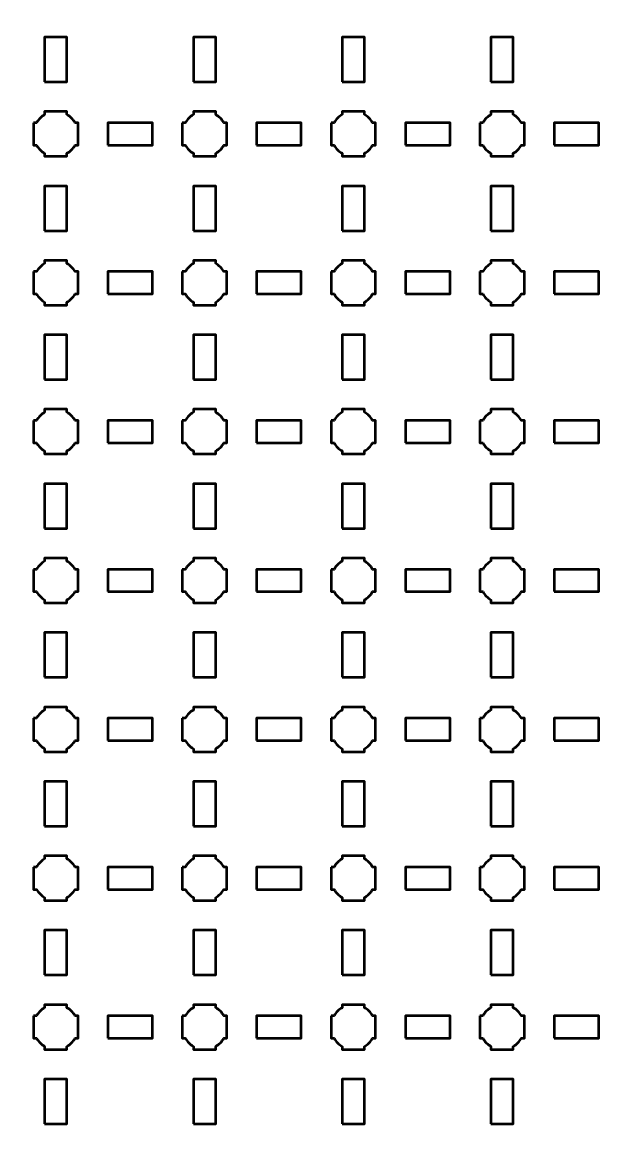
# Model space of a CAD drawing. Header units: centimetres. Extents: x -40.1 to 19.1, y -44.5 to 14.8.
# Drawn here: x -3.95 to 4, y -29.35 to -14.35 of the extents above; entities that cross this region are included whole.
import ezdxf

# ---------------------------------------------------------------- set-up
doc = ezdxf.new("R2010")
doc.units = ezdxf.units.CM
doc.header["$MEASUREMENT"] = 0
doc.layers.add('Layer 1', color=7, linetype='Continuous')

msp = doc.modelspace()

# ---------------------------------------------------------------- linework, layer by layer
at = {"layer": 'Layer 1', "color": 250, "lineweight": 53}
for points in [[(-3.65, -15.15), (-3.35, -15.15), (-3.35, -14.55), (-3.65, -14.55), (-3.65, -15.15)], [(-1.65, -15.15), (-1.35, -15.15), (-1.35, -14.55), (-1.65, -14.55), (-1.65, -15.15)], [(0.35, -15.15), (0.65, -15.15), (0.65, -14.55), (0.35, -14.55), (0.35, -15.15)], [(2.35, -15.15), (2.65, -15.15), (2.65, -14.55), (2.35, -14.55), (2.35, -15.15)], [(-2.8, -16), (-2.2, -16), (-2.2, -15.7), (-2.8, -15.7), (-2.8, -16)], [(-0.8, -16), (-0.2, -16), (-0.2, -15.7), (-0.8, -15.7), (-0.8, -16)], [(1.2, -16), (1.8, -16), (1.8, -15.7), (1.2, -15.7), (1.2, -16)], [(3.2, -16), (3.8, -16), (3.8, -15.7), (3.2, -15.7), (3.2, -16)], [(-3.65, -17.15), (-3.35, -17.15), (-3.35, -16.55), (-3.65, -16.55), (-3.65, -17.15)], [(-1.65, -17.15), (-1.35, -17.15), (-1.35, -16.55), (-1.65, -16.55), (-1.65, -17.15)], [(0.35, -17.15), (0.65, -17.15), (0.65, -16.55), (0.35, -16.55), (0.35, -17.15)], [(2.35, -17.15), (2.65, -17.15), (2.65, -16.55), (2.35, -16.55), (2.35, -17.15)], [(-2.8, -18), (-2.2, -18), (-2.2, -17.7), (-2.8, -17.7), (-2.8, -18)], [(-0.8, -18), (-0.2, -18), (-0.2, -17.7), (-0.8, -17.7), (-0.8, -18)], [(1.2, -18), (1.8, -18), (1.8, -17.7), (1.2, -17.7), (1.2, -18)], [(3.2, -18), (3.8, -18), (3.8, -17.7), (3.2, -17.7), (3.2, -18)], [(-3.65, -19.15), (-3.35, -19.15), (-3.35, -18.55), (-3.65, -18.55), (-3.65, -19.15)], [(-1.65, -19.15), (-1.35, -19.15), (-1.35, -18.55), (-1.65, -18.55), (-1.65, -19.15)], [(0.35, -19.15), (0.65, -19.15), (0.65, -18.55), (0.35, -18.55), (0.35, -19.15)], [(2.35, -19.15), (2.65, -19.15), (2.65, -18.55), (2.35, -18.55), (2.35, -19.15)], [(-2.8, -20), (-2.2, -20), (-2.2, -19.7), (-2.8, -19.7), (-2.8, -20)], [(-0.8, -20), (-0.2, -20), (-0.2, -19.7), (-0.8, -19.7), (-0.8, -20)], [(1.2, -20), (1.8, -20), (1.8, -19.7), (1.2, -19.7), (1.2, -20)], [(3.2, -20), (3.8, -20), (3.8, -19.7), (3.2, -19.7), (3.2, -20)], [(-3.65, -21.15), (-3.35, -21.15), (-3.35, -20.55), (-3.65, -20.55), (-3.65, -21.15)], [(-1.65, -21.15), (-1.35, -21.15), (-1.35, -20.55), (-1.65, -20.55), (-1.65, -21.15)], [(0.35, -21.15), (0.65, -21.15), (0.65, -20.55), (0.35, -20.55), (0.35, -21.15)], [(2.35, -21.15), (2.65, -21.15), (2.65, -20.55), (2.35, -20.55), (2.35, -21.15)], [(-2.8, -22), (-2.2, -22), (-2.2, -21.7), (-2.8, -21.7), (-2.8, -22)], [(-0.8, -22), (-0.2, -22), (-0.2, -21.7), (-0.8, -21.7), (-0.8, -22)], [(1.2, -22), (1.8, -22), (1.8, -21.7), (1.2, -21.7), (1.2, -22)], [(3.2, -22), (3.8, -22), (3.8, -21.7), (3.2, -21.7), (3.2, -22)], [(-3.65, -23.15), (-3.35, -23.15), (-3.35, -22.55), (-3.65, -22.55), (-3.65, -23.15)], [(-1.65, -23.15), (-1.35, -23.15), (-1.35, -22.55), (-1.65, -22.55), (-1.65, -23.15)], [(0.35, -23.15), (0.65, -23.15), (0.65, -22.55), (0.35, -22.55), (0.35, -23.15)], [(2.35, -23.15), (2.65, -23.15), (2.65, -22.55), (2.35, -22.55), (2.35, -23.15)], [(-2.8, -24), (-2.2, -24), (-2.2, -23.7), (-2.8, -23.7), (-2.8, -24)], [(-0.8, -24), (-0.2, -24), (-0.2, -23.7), (-0.8, -23.7), (-0.8, -24)], [(1.2, -24), (1.8, -24), (1.8, -23.7), (1.2, -23.7), (1.2, -24)], [(3.2, -24), (3.8, -24), (3.8, -23.7), (3.2, -23.7), (3.2, -24)], [(-3.65, -25.15), (-3.35, -25.15), (-3.35, -24.55), (-3.65, -24.55), (-3.65, -25.15)], [(-1.65, -25.15), (-1.35, -25.15), (-1.35, -24.55), (-1.65, -24.55), (-1.65, -25.15)], [(0.35, -25.15), (0.65, -25.15), (0.65, -24.55), (0.35, -24.55), (0.35, -25.15)], [(2.35, -25.15), (2.65, -25.15), (2.65, -24.55), (2.35, -24.55), (2.35, -25.15)], [(-2.8, -26), (-2.2, -26), (-2.2, -25.7), (-2.8, -25.7), (-2.8, -26)], [(-0.8, -26), (-0.2, -26), (-0.2, -25.7), (-0.8, -25.7), (-0.8, -26)], [(1.2, -26), (1.8, -26), (1.8, -25.7), (1.2, -25.7), (1.2, -26)], [(3.2, -26), (3.8, -26), (3.8, -25.7), (3.2, -25.7), (3.2, -26)], [(-3.65, -27.15), (-3.35, -27.15), (-3.35, -26.55), (-3.65, -26.55), (-3.65, -27.15)], [(-1.65, -27.15), (-1.35, -27.15), (-1.35, -26.55), (-1.65, -26.55), (-1.65, -27.15)], [(0.35, -27.15), (0.65, -27.15), (0.65, -26.55), (0.35, -26.55), (0.35, -27.15)], [(2.35, -27.15), (2.65, -27.15), (2.65, -26.55), (2.35, -26.55), (2.35, -27.15)], [(-2.8, -28), (-2.2, -28), (-2.2, -27.7), (-2.8, -27.7), (-2.8, -28)], [(-0.8, -28), (-0.2, -28), (-0.2, -27.7), (-0.8, -27.7), (-0.8, -28)], [(1.2, -28), (1.8, -28), (1.8, -27.7), (1.2, -27.7), (1.2, -28)], [(3.2, -28), (3.8, -28), (3.8, -27.7), (3.2, -27.7), (3.2, -28)], [(-3.65, -29.15), (-3.35, -29.15), (-3.35, -28.55), (-3.65, -28.55), (-3.65, -29.15)], [(-1.65, -29.15), (-1.35, -29.15), (-1.35, -28.55), (-1.65, -28.55), (-1.65, -29.15)], [(0.35, -29.15), (0.65, -29.15), (0.65, -28.55), (0.35, -28.55), (0.35, -29.15)], [(2.35, -29.15), (2.65, -29.15), (2.65, -28.55), (2.35, -28.55), (2.35, -29.15)]]:
    msp.add_lwpolyline(points, close=True, dxfattribs=at)
msp.add_open_spline([(-40.15, -44), (-40.15, -44), (-40.15, 14.3), (-40.15, 14.3), (-40.15, 14.3), (-40.15, 14.57609), (-39.92609, 14.8), (-39.65, 14.8), (-39.65, 14.8), (-39.65, 14.8), (18.65, 14.8), (18.65, 14.8), (18.65, 14.8), (18.92609, 14.8), (19.15, 14.57609), (19.15, 14.3), (19.15, 14.3), (19.15, 14.3), (19.15, -44), (19.15, -44), (19.15, -44), (19.15, -44.27609), (18.92609, -44.5), (18.65, -44.5), (18.65, -44.5), (18.65, -44.5), (-39.65, -44.5), (-39.65, -44.5), (-39.65, -44.5), (-39.92609, -44.5), (-40.15, -44.27609), (-40.15, -44)], degree=3, knots=[0, 0, 0, 0, 0.125, 0.125, 0.125, 0.125, 0.25, 0.25, 0.25, 0.25, 0.375, 0.375, 0.375, 0.375, 0.5, 0.5, 0.5, 0.5, 0.625, 0.625, 0.625, 0.625, 0.75, 0.75, 0.75, 0.75, 0.875, 0.875, 0.875, 0.875, 1, 1, 1, 1], dxfattribs=at)
at = {"layer": 'Layer 1', "lineweight": 53}
for points in [[(-3.8, -15.7), (-3.8, -15.7), (-3.75985, -15.7), (-3.75985, -15.7), (-3.75985, -15.7), (-3.7335, -15.65447), (-3.69553, -15.6165), (-3.65, -15.59015), (-3.65, -15.59015), (-3.65, -15.59015), (-3.65, -15.55), (-3.65, -15.55), (-3.65, -15.55), (-3.65, -15.55), (-3.5, -15.55), (-3.5, -15.55), (-3.5, -15.55), (-3.5, -15.55), (-3.35, -15.55), (-3.35, -15.55), (-3.35, -15.55), (-3.35, -15.55), (-3.35, -15.59015), (-3.35, -15.59015), (-3.35, -15.59015), (-3.30447, -15.6165), (-3.2665, -15.65447), (-3.24015, -15.7), (-3.24015, -15.7), (-3.24015, -15.7), (-3.2, -15.7), (-3.2, -15.7), (-3.2, -15.7), (-3.2, -15.7), (-3.2, -15.85), (-3.2, -15.85), (-3.2, -15.85), (-3.2, -15.85), (-3.2, -16), (-3.2, -16), (-3.2, -16), (-3.2, -16), (-3.24015, -16), (-3.24015, -16), (-3.24015, -16), (-3.2665, -16.04553), (-3.30447, -16.0835), (-3.35, -16.10985), (-3.35, -16.10985), (-3.35, -16.10985), (-3.35, -16.15), (-3.35, -16.15), (-3.35, -16.15), (-3.35, -16.15), (-3.5, -16.15), (-3.5, -16.15), (-3.5, -16.15), (-3.5, -16.15), (-3.65, -16.15), (-3.65, -16.15), (-3.65, -16.15), (-3.65, -16.15), (-3.65, -16.10985), (-3.65, -16.10985), (-3.65, -16.10985), (-3.69553, -16.0835), (-3.7335, -16.04553), (-3.75985, -16), (-3.75985, -16), (-3.75985, -16), (-3.8, -16), (-3.8, -16), (-3.8, -16), (-3.8, -16), (-3.8, -15.85), (-3.8, -15.85), (-3.8, -15.85), (-3.8, -15.85), (-3.8, -15.7), (-3.8, -15.7)], [(-1.8, -15.7), (-1.8, -15.7), (-1.75985, -15.7), (-1.75985, -15.7), (-1.75985, -15.7), (-1.7335, -15.65447), (-1.69553, -15.6165), (-1.65, -15.59015), (-1.65, -15.59015), (-1.65, -15.59015), (-1.65, -15.55), (-1.65, -15.55), (-1.65, -15.55), (-1.65, -15.55), (-1.5, -15.55), (-1.5, -15.55), (-1.5, -15.55), (-1.5, -15.55), (-1.35, -15.55), (-1.35, -15.55), (-1.35, -15.55), (-1.35, -15.55), (-1.35, -15.59015), (-1.35, -15.59015), (-1.35, -15.59015), (-1.30447, -15.6165), (-1.2665, -15.65447), (-1.24015, -15.7), (-1.24015, -15.7), (-1.24015, -15.7), (-1.2, -15.7), (-1.2, -15.7), (-1.2, -15.7), (-1.2, -15.7), (-1.2, -15.85), (-1.2, -15.85), (-1.2, -15.85), (-1.2, -15.85), (-1.2, -16), (-1.2, -16), (-1.2, -16), (-1.2, -16), (-1.24015, -16), (-1.24015, -16), (-1.24015, -16), (-1.2665, -16.04553), (-1.30447, -16.0835), (-1.35, -16.10985), (-1.35, -16.10985), (-1.35, -16.10985), (-1.35, -16.15), (-1.35, -16.15), (-1.35, -16.15), (-1.35, -16.15), (-1.5, -16.15), (-1.5, -16.15), (-1.5, -16.15), (-1.5, -16.15), (-1.65, -16.15), (-1.65, -16.15), (-1.65, -16.15), (-1.65, -16.15), (-1.65, -16.10985), (-1.65, -16.10985), (-1.65, -16.10985), (-1.69553, -16.0835), (-1.7335, -16.04553), (-1.75985, -16), (-1.75985, -16), (-1.75985, -16), (-1.8, -16), (-1.8, -16), (-1.8, -16), (-1.8, -16), (-1.8, -15.85), (-1.8, -15.85), (-1.8, -15.85), (-1.8, -15.85), (-1.8, -15.7), (-1.8, -15.7)], [(0.2, -15.7), (0.2, -15.7), (0.24015, -15.7), (0.24015, -15.7), (0.24015, -15.7), (0.2665, -15.65447), (0.30447, -15.6165), (0.35, -15.59015), (0.35, -15.59015), (0.35, -15.59015), (0.35, -15.55), (0.35, -15.55), (0.35, -15.55), (0.35, -15.55), (0.5, -15.55), (0.5, -15.55), (0.5, -15.55), (0.5, -15.55), (0.65, -15.55), (0.65, -15.55), (0.65, -15.55), (0.65, -15.55), (0.65, -15.59015), (0.65, -15.59015), (0.65, -15.59015), (0.69553, -15.6165), (0.7335, -15.65447), (0.75985, -15.7), (0.75985, -15.7), (0.75985, -15.7), (0.8, -15.7), (0.8, -15.7), (0.8, -15.7), (0.8, -15.7), (0.8, -15.85), (0.8, -15.85), (0.8, -15.85), (0.8, -15.85), (0.8, -16), (0.8, -16), (0.8, -16), (0.8, -16), (0.75985, -16), (0.75985, -16), (0.75985, -16), (0.7335, -16.04553), (0.69553, -16.0835), (0.65, -16.10985), (0.65, -16.10985), (0.65, -16.10985), (0.65, -16.15), (0.65, -16.15), (0.65, -16.15), (0.65, -16.15), (0.5, -16.15), (0.5, -16.15), (0.5, -16.15), (0.5, -16.15), (0.35, -16.15), (0.35, -16.15), (0.35, -16.15), (0.35, -16.15), (0.35, -16.10985), (0.35, -16.10985), (0.35, -16.10985), (0.30447, -16.0835), (0.2665, -16.04553), (0.24015, -16), (0.24015, -16), (0.24015, -16), (0.2, -16), (0.2, -16), (0.2, -16), (0.2, -16), (0.2, -15.85), (0.2, -15.85), (0.2, -15.85), (0.2, -15.85), (0.2, -15.7), (0.2, -15.7)], [(2.2, -15.7), (2.2, -15.7), (2.24015, -15.7), (2.24015, -15.7), (2.24015, -15.7), (2.2665, -15.65447), (2.30447, -15.6165), (2.35, -15.59015), (2.35, -15.59015), (2.35, -15.59015), (2.35, -15.55), (2.35, -15.55), (2.35, -15.55), (2.35, -15.55), (2.5, -15.55), (2.5, -15.55), (2.5, -15.55), (2.5, -15.55), (2.65, -15.55), (2.65, -15.55), (2.65, -15.55), (2.65, -15.55), (2.65, -15.59015), (2.65, -15.59015), (2.65, -15.59015), (2.69553, -15.6165), (2.7335, -15.65447), (2.75985, -15.7), (2.75985, -15.7), (2.75985, -15.7), (2.8, -15.7), (2.8, -15.7), (2.8, -15.7), (2.8, -15.7), (2.8, -15.85), (2.8, -15.85), (2.8, -15.85), (2.8, -15.85), (2.8, -16), (2.8, -16), (2.8, -16), (2.8, -16), (2.75985, -16), (2.75985, -16), (2.75985, -16), (2.7335, -16.04553), (2.69553, -16.0835), (2.65, -16.10985), (2.65, -16.10985), (2.65, -16.10985), (2.65, -16.15), (2.65, -16.15), (2.65, -16.15), (2.65, -16.15), (2.5, -16.15), (2.5, -16.15), (2.5, -16.15), (2.5, -16.15), (2.35, -16.15), (2.35, -16.15), (2.35, -16.15), (2.35, -16.15), (2.35, -16.10985), (2.35, -16.10985), (2.35, -16.10985), (2.30447, -16.0835), (2.2665, -16.04553), (2.24015, -16), (2.24015, -16), (2.24015, -16), (2.2, -16), (2.2, -16), (2.2, -16), (2.2, -16), (2.2, -15.85), (2.2, -15.85), (2.2, -15.85), (2.2, -15.85), (2.2, -15.7), (2.2, -15.7)], [(-3.8, -17.7), (-3.8, -17.7), (-3.75985, -17.7), (-3.75985, -17.7), (-3.75985, -17.7), (-3.7335, -17.65447), (-3.69553, -17.6165), (-3.65, -17.59015), (-3.65, -17.59015), (-3.65, -17.59015), (-3.65, -17.55), (-3.65, -17.55), (-3.65, -17.55), (-3.65, -17.55), (-3.5, -17.55), (-3.5, -17.55), (-3.5, -17.55), (-3.5, -17.55), (-3.35, -17.55), (-3.35, -17.55), (-3.35, -17.55), (-3.35, -17.55), (-3.35, -17.59015), (-3.35, -17.59015), (-3.35, -17.59015), (-3.30447, -17.6165), (-3.2665, -17.65447), (-3.24015, -17.7), (-3.24015, -17.7), (-3.24015, -17.7), (-3.2, -17.7), (-3.2, -17.7), (-3.2, -17.7), (-3.2, -17.7), (-3.2, -17.85), (-3.2, -17.85), (-3.2, -17.85), (-3.2, -17.85), (-3.2, -18), (-3.2, -18), (-3.2, -18), (-3.2, -18), (-3.24015, -18), (-3.24015, -18), (-3.24015, -18), (-3.2665, -18.04553), (-3.30447, -18.0835), (-3.35, -18.10985), (-3.35, -18.10985), (-3.35, -18.10985), (-3.35, -18.15), (-3.35, -18.15), (-3.35, -18.15), (-3.35, -18.15), (-3.5, -18.15), (-3.5, -18.15), (-3.5, -18.15), (-3.5, -18.15), (-3.65, -18.15), (-3.65, -18.15), (-3.65, -18.15), (-3.65, -18.15), (-3.65, -18.10985), (-3.65, -18.10985), (-3.65, -18.10985), (-3.69553, -18.0835), (-3.7335, -18.04553), (-3.75985, -18), (-3.75985, -18), (-3.75985, -18), (-3.8, -18), (-3.8, -18), (-3.8, -18), (-3.8, -18), (-3.8, -17.85), (-3.8, -17.85), (-3.8, -17.85), (-3.8, -17.85), (-3.8, -17.7), (-3.8, -17.7)], [(-1.8, -17.7), (-1.8, -17.7), (-1.75985, -17.7), (-1.75985, -17.7), (-1.75985, -17.7), (-1.7335, -17.65447), (-1.69553, -17.6165), (-1.65, -17.59015), (-1.65, -17.59015), (-1.65, -17.59015), (-1.65, -17.55), (-1.65, -17.55), (-1.65, -17.55), (-1.65, -17.55), (-1.5, -17.55), (-1.5, -17.55), (-1.5, -17.55), (-1.5, -17.55), (-1.35, -17.55), (-1.35, -17.55), (-1.35, -17.55), (-1.35, -17.55), (-1.35, -17.59015), (-1.35, -17.59015), (-1.35, -17.59015), (-1.30447, -17.6165), (-1.2665, -17.65447), (-1.24015, -17.7), (-1.24015, -17.7), (-1.24015, -17.7), (-1.2, -17.7), (-1.2, -17.7), (-1.2, -17.7), (-1.2, -17.7), (-1.2, -17.85), (-1.2, -17.85), (-1.2, -17.85), (-1.2, -17.85), (-1.2, -18), (-1.2, -18), (-1.2, -18), (-1.2, -18), (-1.24015, -18), (-1.24015, -18), (-1.24015, -18), (-1.2665, -18.04553), (-1.30447, -18.0835), (-1.35, -18.10985), (-1.35, -18.10985), (-1.35, -18.10985), (-1.35, -18.15), (-1.35, -18.15), (-1.35, -18.15), (-1.35, -18.15), (-1.5, -18.15), (-1.5, -18.15), (-1.5, -18.15), (-1.5, -18.15), (-1.65, -18.15), (-1.65, -18.15), (-1.65, -18.15), (-1.65, -18.15), (-1.65, -18.10985), (-1.65, -18.10985), (-1.65, -18.10985), (-1.69553, -18.0835), (-1.7335, -18.04553), (-1.75985, -18), (-1.75985, -18), (-1.75985, -18), (-1.8, -18), (-1.8, -18), (-1.8, -18), (-1.8, -18), (-1.8, -17.85), (-1.8, -17.85), (-1.8, -17.85), (-1.8, -17.85), (-1.8, -17.7), (-1.8, -17.7)], [(0.2, -17.7), (0.2, -17.7), (0.24015, -17.7), (0.24015, -17.7), (0.24015, -17.7), (0.2665, -17.65447), (0.30447, -17.6165), (0.35, -17.59015), (0.35, -17.59015), (0.35, -17.59015), (0.35, -17.55), (0.35, -17.55), (0.35, -17.55), (0.35, -17.55), (0.5, -17.55), (0.5, -17.55), (0.5, -17.55), (0.5, -17.55), (0.65, -17.55), (0.65, -17.55), (0.65, -17.55), (0.65, -17.55), (0.65, -17.59015), (0.65, -17.59015), (0.65, -17.59015), (0.69553, -17.6165), (0.7335, -17.65447), (0.75985, -17.7), (0.75985, -17.7), (0.75985, -17.7), (0.8, -17.7), (0.8, -17.7), (0.8, -17.7), (0.8, -17.7), (0.8, -17.85), (0.8, -17.85), (0.8, -17.85), (0.8, -17.85), (0.8, -18), (0.8, -18), (0.8, -18), (0.8, -18), (0.75985, -18), (0.75985, -18), (0.75985, -18), (0.7335, -18.04553), (0.69553, -18.0835), (0.65, -18.10985), (0.65, -18.10985), (0.65, -18.10985), (0.65, -18.15), (0.65, -18.15), (0.65, -18.15), (0.65, -18.15), (0.5, -18.15), (0.5, -18.15), (0.5, -18.15), (0.5, -18.15), (0.35, -18.15), (0.35, -18.15), (0.35, -18.15), (0.35, -18.15), (0.35, -18.10985), (0.35, -18.10985), (0.35, -18.10985), (0.30447, -18.0835), (0.2665, -18.04553), (0.24015, -18), (0.24015, -18), (0.24015, -18), (0.2, -18), (0.2, -18), (0.2, -18), (0.2, -18), (0.2, -17.85), (0.2, -17.85), (0.2, -17.85), (0.2, -17.85), (0.2, -17.7), (0.2, -17.7)], [(2.2, -17.7), (2.2, -17.7), (2.24015, -17.7), (2.24015, -17.7), (2.24015, -17.7), (2.2665, -17.65447), (2.30447, -17.6165), (2.35, -17.59015), (2.35, -17.59015), (2.35, -17.59015), (2.35, -17.55), (2.35, -17.55), (2.35, -17.55), (2.35, -17.55), (2.5, -17.55), (2.5, -17.55), (2.5, -17.55), (2.5, -17.55), (2.65, -17.55), (2.65, -17.55), (2.65, -17.55), (2.65, -17.55), (2.65, -17.59015), (2.65, -17.59015), (2.65, -17.59015), (2.69553, -17.6165), (2.7335, -17.65447), (2.75985, -17.7), (2.75985, -17.7), (2.75985, -17.7), (2.8, -17.7), (2.8, -17.7), (2.8, -17.7), (2.8, -17.7), (2.8, -17.85), (2.8, -17.85), (2.8, -17.85), (2.8, -17.85), (2.8, -18), (2.8, -18), (2.8, -18), (2.8, -18), (2.75985, -18), (2.75985, -18), (2.75985, -18), (2.7335, -18.04553), (2.69553, -18.0835), (2.65, -18.10985), (2.65, -18.10985), (2.65, -18.10985), (2.65, -18.15), (2.65, -18.15), (2.65, -18.15), (2.65, -18.15), (2.5, -18.15), (2.5, -18.15), (2.5, -18.15), (2.5, -18.15), (2.35, -18.15), (2.35, -18.15), (2.35, -18.15), (2.35, -18.15), (2.35, -18.10985), (2.35, -18.10985), (2.35, -18.10985), (2.30447, -18.0835), (2.2665, -18.04553), (2.24015, -18), (2.24015, -18), (2.24015, -18), (2.2, -18), (2.2, -18), (2.2, -18), (2.2, -18), (2.2, -17.85), (2.2, -17.85), (2.2, -17.85), (2.2, -17.85), (2.2, -17.7), (2.2, -17.7)], [(-3.8, -19.7), (-3.8, -19.7), (-3.75985, -19.7), (-3.75985, -19.7), (-3.75985, -19.7), (-3.7335, -19.65447), (-3.69553, -19.6165), (-3.65, -19.59015), (-3.65, -19.59015), (-3.65, -19.59015), (-3.65, -19.55), (-3.65, -19.55), (-3.65, -19.55), (-3.65, -19.55), (-3.5, -19.55), (-3.5, -19.55), (-3.5, -19.55), (-3.5, -19.55), (-3.35, -19.55), (-3.35, -19.55), (-3.35, -19.55), (-3.35, -19.55), (-3.35, -19.59015), (-3.35, -19.59015), (-3.35, -19.59015), (-3.30447, -19.6165), (-3.2665, -19.65447), (-3.24015, -19.7), (-3.24015, -19.7), (-3.24015, -19.7), (-3.2, -19.7), (-3.2, -19.7), (-3.2, -19.7), (-3.2, -19.7), (-3.2, -19.85), (-3.2, -19.85), (-3.2, -19.85), (-3.2, -19.85), (-3.2, -20), (-3.2, -20), (-3.2, -20), (-3.2, -20), (-3.24015, -20), (-3.24015, -20), (-3.24015, -20), (-3.2665, -20.04553), (-3.30447, -20.0835), (-3.35, -20.10985), (-3.35, -20.10985), (-3.35, -20.10985), (-3.35, -20.15), (-3.35, -20.15), (-3.35, -20.15), (-3.35, -20.15), (-3.5, -20.15), (-3.5, -20.15), (-3.5, -20.15), (-3.5, -20.15), (-3.65, -20.15), (-3.65, -20.15), (-3.65, -20.15), (-3.65, -20.15), (-3.65, -20.10985), (-3.65, -20.10985), (-3.65, -20.10985), (-3.69553, -20.0835), (-3.7335, -20.04553), (-3.75985, -20), (-3.75985, -20), (-3.75985, -20), (-3.8, -20), (-3.8, -20), (-3.8, -20), (-3.8, -20), (-3.8, -19.85), (-3.8, -19.85), (-3.8, -19.85), (-3.8, -19.85), (-3.8, -19.7), (-3.8, -19.7)], [(-1.8, -19.7), (-1.8, -19.7), (-1.75985, -19.7), (-1.75985, -19.7), (-1.75985, -19.7), (-1.7335, -19.65447), (-1.69553, -19.6165), (-1.65, -19.59015), (-1.65, -19.59015), (-1.65, -19.59015), (-1.65, -19.55), (-1.65, -19.55), (-1.65, -19.55), (-1.65, -19.55), (-1.5, -19.55), (-1.5, -19.55), (-1.5, -19.55), (-1.5, -19.55), (-1.35, -19.55), (-1.35, -19.55), (-1.35, -19.55), (-1.35, -19.55), (-1.35, -19.59015), (-1.35, -19.59015), (-1.35, -19.59015), (-1.30447, -19.6165), (-1.2665, -19.65447), (-1.24015, -19.7), (-1.24015, -19.7), (-1.24015, -19.7), (-1.2, -19.7), (-1.2, -19.7), (-1.2, -19.7), (-1.2, -19.7), (-1.2, -19.85), (-1.2, -19.85), (-1.2, -19.85), (-1.2, -19.85), (-1.2, -20), (-1.2, -20), (-1.2, -20), (-1.2, -20), (-1.24015, -20), (-1.24015, -20), (-1.24015, -20), (-1.2665, -20.04553), (-1.30447, -20.0835), (-1.35, -20.10985), (-1.35, -20.10985), (-1.35, -20.10985), (-1.35, -20.15), (-1.35, -20.15), (-1.35, -20.15), (-1.35, -20.15), (-1.5, -20.15), (-1.5, -20.15), (-1.5, -20.15), (-1.5, -20.15), (-1.65, -20.15), (-1.65, -20.15), (-1.65, -20.15), (-1.65, -20.15), (-1.65, -20.10985), (-1.65, -20.10985), (-1.65, -20.10985), (-1.69553, -20.0835), (-1.7335, -20.04553), (-1.75985, -20), (-1.75985, -20), (-1.75985, -20), (-1.8, -20), (-1.8, -20), (-1.8, -20), (-1.8, -20), (-1.8, -19.85), (-1.8, -19.85), (-1.8, -19.85), (-1.8, -19.85), (-1.8, -19.7), (-1.8, -19.7)], [(0.2, -19.7), (0.2, -19.7), (0.24015, -19.7), (0.24015, -19.7), (0.24015, -19.7), (0.2665, -19.65447), (0.30447, -19.6165), (0.35, -19.59015), (0.35, -19.59015), (0.35, -19.59015), (0.35, -19.55), (0.35, -19.55), (0.35, -19.55), (0.35, -19.55), (0.5, -19.55), (0.5, -19.55), (0.5, -19.55), (0.5, -19.55), (0.65, -19.55), (0.65, -19.55), (0.65, -19.55), (0.65, -19.55), (0.65, -19.59015), (0.65, -19.59015), (0.65, -19.59015), (0.69553, -19.6165), (0.7335, -19.65447), (0.75985, -19.7), (0.75985, -19.7), (0.75985, -19.7), (0.8, -19.7), (0.8, -19.7), (0.8, -19.7), (0.8, -19.7), (0.8, -19.85), (0.8, -19.85), (0.8, -19.85), (0.8, -19.85), (0.8, -20), (0.8, -20), (0.8, -20), (0.8, -20), (0.75985, -20), (0.75985, -20), (0.75985, -20), (0.7335, -20.04553), (0.69553, -20.0835), (0.65, -20.10985), (0.65, -20.10985), (0.65, -20.10985), (0.65, -20.15), (0.65, -20.15), (0.65, -20.15), (0.65, -20.15), (0.5, -20.15), (0.5, -20.15), (0.5, -20.15), (0.5, -20.15), (0.35, -20.15), (0.35, -20.15), (0.35, -20.15), (0.35, -20.15), (0.35, -20.10985), (0.35, -20.10985), (0.35, -20.10985), (0.30447, -20.0835), (0.2665, -20.04553), (0.24015, -20), (0.24015, -20), (0.24015, -20), (0.2, -20), (0.2, -20), (0.2, -20), (0.2, -20), (0.2, -19.85), (0.2, -19.85), (0.2, -19.85), (0.2, -19.85), (0.2, -19.7), (0.2, -19.7)], [(2.2, -19.7), (2.2, -19.7), (2.24015, -19.7), (2.24015, -19.7), (2.24015, -19.7), (2.2665, -19.65447), (2.30447, -19.6165), (2.35, -19.59015), (2.35, -19.59015), (2.35, -19.59015), (2.35, -19.55), (2.35, -19.55), (2.35, -19.55), (2.35, -19.55), (2.5, -19.55), (2.5, -19.55), (2.5, -19.55), (2.5, -19.55), (2.65, -19.55), (2.65, -19.55), (2.65, -19.55), (2.65, -19.55), (2.65, -19.59015), (2.65, -19.59015), (2.65, -19.59015), (2.69553, -19.6165), (2.7335, -19.65447), (2.75985, -19.7), (2.75985, -19.7), (2.75985, -19.7), (2.8, -19.7), (2.8, -19.7), (2.8, -19.7), (2.8, -19.7), (2.8, -19.85), (2.8, -19.85), (2.8, -19.85), (2.8, -19.85), (2.8, -20), (2.8, -20), (2.8, -20), (2.8, -20), (2.75985, -20), (2.75985, -20), (2.75985, -20), (2.7335, -20.04553), (2.69553, -20.0835), (2.65, -20.10985), (2.65, -20.10985), (2.65, -20.10985), (2.65, -20.15), (2.65, -20.15), (2.65, -20.15), (2.65, -20.15), (2.5, -20.15), (2.5, -20.15), (2.5, -20.15), (2.5, -20.15), (2.35, -20.15), (2.35, -20.15), (2.35, -20.15), (2.35, -20.15), (2.35, -20.10985), (2.35, -20.10985), (2.35, -20.10985), (2.30447, -20.0835), (2.2665, -20.04553), (2.24015, -20), (2.24015, -20), (2.24015, -20), (2.2, -20), (2.2, -20), (2.2, -20), (2.2, -20), (2.2, -19.85), (2.2, -19.85), (2.2, -19.85), (2.2, -19.85), (2.2, -19.7), (2.2, -19.7)], [(-3.8, -21.7), (-3.8, -21.7), (-3.75985, -21.7), (-3.75985, -21.7), (-3.75985, -21.7), (-3.7335, -21.65447), (-3.69553, -21.6165), (-3.65, -21.59015), (-3.65, -21.59015), (-3.65, -21.59015), (-3.65, -21.55), (-3.65, -21.55), (-3.65, -21.55), (-3.65, -21.55), (-3.5, -21.55), (-3.5, -21.55), (-3.5, -21.55), (-3.5, -21.55), (-3.35, -21.55), (-3.35, -21.55), (-3.35, -21.55), (-3.35, -21.55), (-3.35, -21.59015), (-3.35, -21.59015), (-3.35, -21.59015), (-3.30447, -21.6165), (-3.2665, -21.65447), (-3.24015, -21.7), (-3.24015, -21.7), (-3.24015, -21.7), (-3.2, -21.7), (-3.2, -21.7), (-3.2, -21.7), (-3.2, -21.7), (-3.2, -21.85), (-3.2, -21.85), (-3.2, -21.85), (-3.2, -21.85), (-3.2, -22), (-3.2, -22), (-3.2, -22), (-3.2, -22), (-3.24015, -22), (-3.24015, -22), (-3.24015, -22), (-3.2665, -22.04553), (-3.30447, -22.0835), (-3.35, -22.10985), (-3.35, -22.10985), (-3.35, -22.10985), (-3.35, -22.15), (-3.35, -22.15), (-3.35, -22.15), (-3.35, -22.15), (-3.5, -22.15), (-3.5, -22.15), (-3.5, -22.15), (-3.5, -22.15), (-3.65, -22.15), (-3.65, -22.15), (-3.65, -22.15), (-3.65, -22.15), (-3.65, -22.10985), (-3.65, -22.10985), (-3.65, -22.10985), (-3.69553, -22.0835), (-3.7335, -22.04553), (-3.75985, -22), (-3.75985, -22), (-3.75985, -22), (-3.8, -22), (-3.8, -22), (-3.8, -22), (-3.8, -22), (-3.8, -21.85), (-3.8, -21.85), (-3.8, -21.85), (-3.8, -21.85), (-3.8, -21.7), (-3.8, -21.7)], [(-1.8, -21.7), (-1.8, -21.7), (-1.75985, -21.7), (-1.75985, -21.7), (-1.75985, -21.7), (-1.7335, -21.65447), (-1.69553, -21.6165), (-1.65, -21.59015), (-1.65, -21.59015), (-1.65, -21.59015), (-1.65, -21.55), (-1.65, -21.55), (-1.65, -21.55), (-1.65, -21.55), (-1.5, -21.55), (-1.5, -21.55), (-1.5, -21.55), (-1.5, -21.55), (-1.35, -21.55), (-1.35, -21.55), (-1.35, -21.55), (-1.35, -21.55), (-1.35, -21.59015), (-1.35, -21.59015), (-1.35, -21.59015), (-1.30447, -21.6165), (-1.2665, -21.65447), (-1.24015, -21.7), (-1.24015, -21.7), (-1.24015, -21.7), (-1.2, -21.7), (-1.2, -21.7), (-1.2, -21.7), (-1.2, -21.7), (-1.2, -21.85), (-1.2, -21.85), (-1.2, -21.85), (-1.2, -21.85), (-1.2, -22), (-1.2, -22), (-1.2, -22), (-1.2, -22), (-1.24015, -22), (-1.24015, -22), (-1.24015, -22), (-1.2665, -22.04553), (-1.30447, -22.0835), (-1.35, -22.10985), (-1.35, -22.10985), (-1.35, -22.10985), (-1.35, -22.15), (-1.35, -22.15), (-1.35, -22.15), (-1.35, -22.15), (-1.5, -22.15), (-1.5, -22.15), (-1.5, -22.15), (-1.5, -22.15), (-1.65, -22.15), (-1.65, -22.15), (-1.65, -22.15), (-1.65, -22.15), (-1.65, -22.10985), (-1.65, -22.10985), (-1.65, -22.10985), (-1.69553, -22.0835), (-1.7335, -22.04553), (-1.75985, -22), (-1.75985, -22), (-1.75985, -22), (-1.8, -22), (-1.8, -22), (-1.8, -22), (-1.8, -22), (-1.8, -21.85), (-1.8, -21.85), (-1.8, -21.85), (-1.8, -21.85), (-1.8, -21.7), (-1.8, -21.7)], [(0.2, -21.7), (0.2, -21.7), (0.24015, -21.7), (0.24015, -21.7), (0.24015, -21.7), (0.2665, -21.65447), (0.30447, -21.6165), (0.35, -21.59015), (0.35, -21.59015), (0.35, -21.59015), (0.35, -21.55), (0.35, -21.55), (0.35, -21.55), (0.35, -21.55), (0.5, -21.55), (0.5, -21.55), (0.5, -21.55), (0.5, -21.55), (0.65, -21.55), (0.65, -21.55), (0.65, -21.55), (0.65, -21.55), (0.65, -21.59015), (0.65, -21.59015), (0.65, -21.59015), (0.69553, -21.6165), (0.7335, -21.65447), (0.75985, -21.7), (0.75985, -21.7), (0.75985, -21.7), (0.8, -21.7), (0.8, -21.7), (0.8, -21.7), (0.8, -21.7), (0.8, -21.85), (0.8, -21.85), (0.8, -21.85), (0.8, -21.85), (0.8, -22), (0.8, -22), (0.8, -22), (0.8, -22), (0.75985, -22), (0.75985, -22), (0.75985, -22), (0.7335, -22.04553), (0.69553, -22.0835), (0.65, -22.10985), (0.65, -22.10985), (0.65, -22.10985), (0.65, -22.15), (0.65, -22.15), (0.65, -22.15), (0.65, -22.15), (0.5, -22.15), (0.5, -22.15), (0.5, -22.15), (0.5, -22.15), (0.35, -22.15), (0.35, -22.15), (0.35, -22.15), (0.35, -22.15), (0.35, -22.10985), (0.35, -22.10985), (0.35, -22.10985), (0.30447, -22.0835), (0.2665, -22.04553), (0.24015, -22), (0.24015, -22), (0.24015, -22), (0.2, -22), (0.2, -22), (0.2, -22), (0.2, -22), (0.2, -21.85), (0.2, -21.85), (0.2, -21.85), (0.2, -21.85), (0.2, -21.7), (0.2, -21.7)], [(2.2, -21.7), (2.2, -21.7), (2.24015, -21.7), (2.24015, -21.7), (2.24015, -21.7), (2.2665, -21.65447), (2.30447, -21.6165), (2.35, -21.59015), (2.35, -21.59015), (2.35, -21.59015), (2.35, -21.55), (2.35, -21.55), (2.35, -21.55), (2.35, -21.55), (2.5, -21.55), (2.5, -21.55), (2.5, -21.55), (2.5, -21.55), (2.65, -21.55), (2.65, -21.55), (2.65, -21.55), (2.65, -21.55), (2.65, -21.59015), (2.65, -21.59015), (2.65, -21.59015), (2.69553, -21.6165), (2.7335, -21.65447), (2.75985, -21.7), (2.75985, -21.7), (2.75985, -21.7), (2.8, -21.7), (2.8, -21.7), (2.8, -21.7), (2.8, -21.7), (2.8, -21.85), (2.8, -21.85), (2.8, -21.85), (2.8, -21.85), (2.8, -22), (2.8, -22), (2.8, -22), (2.8, -22), (2.75985, -22), (2.75985, -22), (2.75985, -22), (2.7335, -22.04553), (2.69553, -22.0835), (2.65, -22.10985), (2.65, -22.10985), (2.65, -22.10985), (2.65, -22.15), (2.65, -22.15), (2.65, -22.15), (2.65, -22.15), (2.5, -22.15), (2.5, -22.15), (2.5, -22.15), (2.5, -22.15), (2.35, -22.15), (2.35, -22.15), (2.35, -22.15), (2.35, -22.15), (2.35, -22.10985), (2.35, -22.10985), (2.35, -22.10985), (2.30447, -22.0835), (2.2665, -22.04553), (2.24015, -22), (2.24015, -22), (2.24015, -22), (2.2, -22), (2.2, -22), (2.2, -22), (2.2, -22), (2.2, -21.85), (2.2, -21.85), (2.2, -21.85), (2.2, -21.85), (2.2, -21.7), (2.2, -21.7)], [(-3.8, -23.7), (-3.8, -23.7), (-3.75985, -23.7), (-3.75985, -23.7), (-3.75985, -23.7), (-3.7335, -23.65447), (-3.69553, -23.6165), (-3.65, -23.59015), (-3.65, -23.59015), (-3.65, -23.59015), (-3.65, -23.55), (-3.65, -23.55), (-3.65, -23.55), (-3.65, -23.55), (-3.5, -23.55), (-3.5, -23.55), (-3.5, -23.55), (-3.5, -23.55), (-3.35, -23.55), (-3.35, -23.55), (-3.35, -23.55), (-3.35, -23.55), (-3.35, -23.59015), (-3.35, -23.59015), (-3.35, -23.59015), (-3.30447, -23.6165), (-3.2665, -23.65447), (-3.24015, -23.7), (-3.24015, -23.7), (-3.24015, -23.7), (-3.2, -23.7), (-3.2, -23.7), (-3.2, -23.7), (-3.2, -23.7), (-3.2, -23.85), (-3.2, -23.85), (-3.2, -23.85), (-3.2, -23.85), (-3.2, -24), (-3.2, -24), (-3.2, -24), (-3.2, -24), (-3.24015, -24), (-3.24015, -24), (-3.24015, -24), (-3.2665, -24.04553), (-3.30447, -24.0835), (-3.35, -24.10985), (-3.35, -24.10985), (-3.35, -24.10985), (-3.35, -24.15), (-3.35, -24.15), (-3.35, -24.15), (-3.35, -24.15), (-3.5, -24.15), (-3.5, -24.15), (-3.5, -24.15), (-3.5, -24.15), (-3.65, -24.15), (-3.65, -24.15), (-3.65, -24.15), (-3.65, -24.15), (-3.65, -24.10985), (-3.65, -24.10985), (-3.65, -24.10985), (-3.69553, -24.0835), (-3.7335, -24.04553), (-3.75985, -24), (-3.75985, -24), (-3.75985, -24), (-3.8, -24), (-3.8, -24), (-3.8, -24), (-3.8, -24), (-3.8, -23.85), (-3.8, -23.85), (-3.8, -23.85), (-3.8, -23.85), (-3.8, -23.7), (-3.8, -23.7)], [(-1.8, -23.7), (-1.8, -23.7), (-1.75985, -23.7), (-1.75985, -23.7), (-1.75985, -23.7), (-1.7335, -23.65447), (-1.69553, -23.6165), (-1.65, -23.59015), (-1.65, -23.59015), (-1.65, -23.59015), (-1.65, -23.55), (-1.65, -23.55), (-1.65, -23.55), (-1.65, -23.55), (-1.5, -23.55), (-1.5, -23.55), (-1.5, -23.55), (-1.5, -23.55), (-1.35, -23.55), (-1.35, -23.55), (-1.35, -23.55), (-1.35, -23.55), (-1.35, -23.59015), (-1.35, -23.59015), (-1.35, -23.59015), (-1.30447, -23.6165), (-1.2665, -23.65447), (-1.24015, -23.7), (-1.24015, -23.7), (-1.24015, -23.7), (-1.2, -23.7), (-1.2, -23.7), (-1.2, -23.7), (-1.2, -23.7), (-1.2, -23.85), (-1.2, -23.85), (-1.2, -23.85), (-1.2, -23.85), (-1.2, -24), (-1.2, -24), (-1.2, -24), (-1.2, -24), (-1.24015, -24), (-1.24015, -24), (-1.24015, -24), (-1.2665, -24.04553), (-1.30447, -24.0835), (-1.35, -24.10985), (-1.35, -24.10985), (-1.35, -24.10985), (-1.35, -24.15), (-1.35, -24.15), (-1.35, -24.15), (-1.35, -24.15), (-1.5, -24.15), (-1.5, -24.15), (-1.5, -24.15), (-1.5, -24.15), (-1.65, -24.15), (-1.65, -24.15), (-1.65, -24.15), (-1.65, -24.15), (-1.65, -24.10985), (-1.65, -24.10985), (-1.65, -24.10985), (-1.69553, -24.0835), (-1.7335, -24.04553), (-1.75985, -24), (-1.75985, -24), (-1.75985, -24), (-1.8, -24), (-1.8, -24), (-1.8, -24), (-1.8, -24), (-1.8, -23.85), (-1.8, -23.85), (-1.8, -23.85), (-1.8, -23.85), (-1.8, -23.7), (-1.8, -23.7)], [(0.2, -23.7), (0.2, -23.7), (0.24015, -23.7), (0.24015, -23.7), (0.24015, -23.7), (0.2665, -23.65447), (0.30447, -23.6165), (0.35, -23.59015), (0.35, -23.59015), (0.35, -23.59015), (0.35, -23.55), (0.35, -23.55), (0.35, -23.55), (0.35, -23.55), (0.5, -23.55), (0.5, -23.55), (0.5, -23.55), (0.5, -23.55), (0.65, -23.55), (0.65, -23.55), (0.65, -23.55), (0.65, -23.55), (0.65, -23.59015), (0.65, -23.59015), (0.65, -23.59015), (0.69553, -23.6165), (0.7335, -23.65447), (0.75985, -23.7), (0.75985, -23.7), (0.75985, -23.7), (0.8, -23.7), (0.8, -23.7), (0.8, -23.7), (0.8, -23.7), (0.8, -23.85), (0.8, -23.85), (0.8, -23.85), (0.8, -23.85), (0.8, -24), (0.8, -24), (0.8, -24), (0.8, -24), (0.75985, -24), (0.75985, -24), (0.75985, -24), (0.7335, -24.04553), (0.69553, -24.0835), (0.65, -24.10985), (0.65, -24.10985), (0.65, -24.10985), (0.65, -24.15), (0.65, -24.15), (0.65, -24.15), (0.65, -24.15), (0.5, -24.15), (0.5, -24.15), (0.5, -24.15), (0.5, -24.15), (0.35, -24.15), (0.35, -24.15), (0.35, -24.15), (0.35, -24.15), (0.35, -24.10985), (0.35, -24.10985), (0.35, -24.10985), (0.30447, -24.0835), (0.2665, -24.04553), (0.24015, -24), (0.24015, -24), (0.24015, -24), (0.2, -24), (0.2, -24), (0.2, -24), (0.2, -24), (0.2, -23.85), (0.2, -23.85), (0.2, -23.85), (0.2, -23.85), (0.2, -23.7), (0.2, -23.7)], [(2.2, -23.7), (2.2, -23.7), (2.24015, -23.7), (2.24015, -23.7), (2.24015, -23.7), (2.2665, -23.65447), (2.30447, -23.6165), (2.35, -23.59015), (2.35, -23.59015), (2.35, -23.59015), (2.35, -23.55), (2.35, -23.55), (2.35, -23.55), (2.35, -23.55), (2.5, -23.55), (2.5, -23.55), (2.5, -23.55), (2.5, -23.55), (2.65, -23.55), (2.65, -23.55), (2.65, -23.55), (2.65, -23.55), (2.65, -23.59015), (2.65, -23.59015), (2.65, -23.59015), (2.69553, -23.6165), (2.7335, -23.65447), (2.75985, -23.7), (2.75985, -23.7), (2.75985, -23.7), (2.8, -23.7), (2.8, -23.7), (2.8, -23.7), (2.8, -23.7), (2.8, -23.85), (2.8, -23.85), (2.8, -23.85), (2.8, -23.85), (2.8, -24), (2.8, -24), (2.8, -24), (2.8, -24), (2.75985, -24), (2.75985, -24), (2.75985, -24), (2.7335, -24.04553), (2.69553, -24.0835), (2.65, -24.10985), (2.65, -24.10985), (2.65, -24.10985), (2.65, -24.15), (2.65, -24.15), (2.65, -24.15), (2.65, -24.15), (2.5, -24.15), (2.5, -24.15), (2.5, -24.15), (2.5, -24.15), (2.35, -24.15), (2.35, -24.15), (2.35, -24.15), (2.35, -24.15), (2.35, -24.10985), (2.35, -24.10985), (2.35, -24.10985), (2.30447, -24.0835), (2.2665, -24.04553), (2.24015, -24), (2.24015, -24), (2.24015, -24), (2.2, -24), (2.2, -24), (2.2, -24), (2.2, -24), (2.2, -23.85), (2.2, -23.85), (2.2, -23.85), (2.2, -23.85), (2.2, -23.7), (2.2, -23.7)], [(-3.8, -25.7), (-3.8, -25.7), (-3.75985, -25.7), (-3.75985, -25.7), (-3.75985, -25.7), (-3.7335, -25.65447), (-3.69553, -25.6165), (-3.65, -25.59015), (-3.65, -25.59015), (-3.65, -25.59015), (-3.65, -25.55), (-3.65, -25.55), (-3.65, -25.55), (-3.65, -25.55), (-3.5, -25.55), (-3.5, -25.55), (-3.5, -25.55), (-3.5, -25.55), (-3.35, -25.55), (-3.35, -25.55), (-3.35, -25.55), (-3.35, -25.55), (-3.35, -25.59015), (-3.35, -25.59015), (-3.35, -25.59015), (-3.30447, -25.6165), (-3.2665, -25.65447), (-3.24015, -25.7), (-3.24015, -25.7), (-3.24015, -25.7), (-3.2, -25.7), (-3.2, -25.7), (-3.2, -25.7), (-3.2, -25.7), (-3.2, -25.85), (-3.2, -25.85), (-3.2, -25.85), (-3.2, -25.85), (-3.2, -26), (-3.2, -26), (-3.2, -26), (-3.2, -26), (-3.24015, -26), (-3.24015, -26), (-3.24015, -26), (-3.2665, -26.04553), (-3.30447, -26.0835), (-3.35, -26.10985), (-3.35, -26.10985), (-3.35, -26.10985), (-3.35, -26.15), (-3.35, -26.15), (-3.35, -26.15), (-3.35, -26.15), (-3.5, -26.15), (-3.5, -26.15), (-3.5, -26.15), (-3.5, -26.15), (-3.65, -26.15), (-3.65, -26.15), (-3.65, -26.15), (-3.65, -26.15), (-3.65, -26.10985), (-3.65, -26.10985), (-3.65, -26.10985), (-3.69553, -26.0835), (-3.7335, -26.04553), (-3.75985, -26), (-3.75985, -26), (-3.75985, -26), (-3.8, -26), (-3.8, -26), (-3.8, -26), (-3.8, -26), (-3.8, -25.85), (-3.8, -25.85), (-3.8, -25.85), (-3.8, -25.85), (-3.8, -25.7), (-3.8, -25.7)], [(-1.8, -25.7), (-1.8, -25.7), (-1.75985, -25.7), (-1.75985, -25.7), (-1.75985, -25.7), (-1.7335, -25.65447), (-1.69553, -25.6165), (-1.65, -25.59015), (-1.65, -25.59015), (-1.65, -25.59015), (-1.65, -25.55), (-1.65, -25.55), (-1.65, -25.55), (-1.65, -25.55), (-1.5, -25.55), (-1.5, -25.55), (-1.5, -25.55), (-1.5, -25.55), (-1.35, -25.55), (-1.35, -25.55), (-1.35, -25.55), (-1.35, -25.55), (-1.35, -25.59015), (-1.35, -25.59015), (-1.35, -25.59015), (-1.30447, -25.6165), (-1.2665, -25.65447), (-1.24015, -25.7), (-1.24015, -25.7), (-1.24015, -25.7), (-1.2, -25.7), (-1.2, -25.7), (-1.2, -25.7), (-1.2, -25.7), (-1.2, -25.85), (-1.2, -25.85), (-1.2, -25.85), (-1.2, -25.85), (-1.2, -26), (-1.2, -26), (-1.2, -26), (-1.2, -26), (-1.24015, -26), (-1.24015, -26), (-1.24015, -26), (-1.2665, -26.04553), (-1.30447, -26.0835), (-1.35, -26.10985), (-1.35, -26.10985), (-1.35, -26.10985), (-1.35, -26.15), (-1.35, -26.15), (-1.35, -26.15), (-1.35, -26.15), (-1.5, -26.15), (-1.5, -26.15), (-1.5, -26.15), (-1.5, -26.15), (-1.65, -26.15), (-1.65, -26.15), (-1.65, -26.15), (-1.65, -26.15), (-1.65, -26.10985), (-1.65, -26.10985), (-1.65, -26.10985), (-1.69553, -26.0835), (-1.7335, -26.04553), (-1.75985, -26), (-1.75985, -26), (-1.75985, -26), (-1.8, -26), (-1.8, -26), (-1.8, -26), (-1.8, -26), (-1.8, -25.85), (-1.8, -25.85), (-1.8, -25.85), (-1.8, -25.85), (-1.8, -25.7), (-1.8, -25.7)], [(0.2, -25.7), (0.2, -25.7), (0.24015, -25.7), (0.24015, -25.7), (0.24015, -25.7), (0.2665, -25.65447), (0.30447, -25.6165), (0.35, -25.59015), (0.35, -25.59015), (0.35, -25.59015), (0.35, -25.55), (0.35, -25.55), (0.35, -25.55), (0.35, -25.55), (0.5, -25.55), (0.5, -25.55), (0.5, -25.55), (0.5, -25.55), (0.65, -25.55), (0.65, -25.55), (0.65, -25.55), (0.65, -25.55), (0.65, -25.59015), (0.65, -25.59015), (0.65, -25.59015), (0.69553, -25.6165), (0.7335, -25.65447), (0.75985, -25.7), (0.75985, -25.7), (0.75985, -25.7), (0.8, -25.7), (0.8, -25.7), (0.8, -25.7), (0.8, -25.7), (0.8, -25.85), (0.8, -25.85), (0.8, -25.85), (0.8, -25.85), (0.8, -26), (0.8, -26), (0.8, -26), (0.8, -26), (0.75985, -26), (0.75985, -26), (0.75985, -26), (0.7335, -26.04553), (0.69553, -26.0835), (0.65, -26.10985), (0.65, -26.10985), (0.65, -26.10985), (0.65, -26.15), (0.65, -26.15), (0.65, -26.15), (0.65, -26.15), (0.5, -26.15), (0.5, -26.15), (0.5, -26.15), (0.5, -26.15), (0.35, -26.15), (0.35, -26.15), (0.35, -26.15), (0.35, -26.15), (0.35, -26.10985), (0.35, -26.10985), (0.35, -26.10985), (0.30447, -26.0835), (0.2665, -26.04553), (0.24015, -26), (0.24015, -26), (0.24015, -26), (0.2, -26), (0.2, -26), (0.2, -26), (0.2, -26), (0.2, -25.85), (0.2, -25.85), (0.2, -25.85), (0.2, -25.85), (0.2, -25.7), (0.2, -25.7)], [(2.2, -25.7), (2.2, -25.7), (2.24015, -25.7), (2.24015, -25.7), (2.24015, -25.7), (2.2665, -25.65447), (2.30447, -25.6165), (2.35, -25.59015), (2.35, -25.59015), (2.35, -25.59015), (2.35, -25.55), (2.35, -25.55), (2.35, -25.55), (2.35, -25.55), (2.5, -25.55), (2.5, -25.55), (2.5, -25.55), (2.5, -25.55), (2.65, -25.55), (2.65, -25.55), (2.65, -25.55), (2.65, -25.55), (2.65, -25.59015), (2.65, -25.59015), (2.65, -25.59015), (2.69553, -25.6165), (2.7335, -25.65447), (2.75985, -25.7), (2.75985, -25.7), (2.75985, -25.7), (2.8, -25.7), (2.8, -25.7), (2.8, -25.7), (2.8, -25.7), (2.8, -25.85), (2.8, -25.85), (2.8, -25.85), (2.8, -25.85), (2.8, -26), (2.8, -26), (2.8, -26), (2.8, -26), (2.75985, -26), (2.75985, -26), (2.75985, -26), (2.7335, -26.04553), (2.69553, -26.0835), (2.65, -26.10985), (2.65, -26.10985), (2.65, -26.10985), (2.65, -26.15), (2.65, -26.15), (2.65, -26.15), (2.65, -26.15), (2.5, -26.15), (2.5, -26.15), (2.5, -26.15), (2.5, -26.15), (2.35, -26.15), (2.35, -26.15), (2.35, -26.15), (2.35, -26.15), (2.35, -26.10985), (2.35, -26.10985), (2.35, -26.10985), (2.30447, -26.0835), (2.2665, -26.04553), (2.24015, -26), (2.24015, -26), (2.24015, -26), (2.2, -26), (2.2, -26), (2.2, -26), (2.2, -26), (2.2, -25.85), (2.2, -25.85), (2.2, -25.85), (2.2, -25.85), (2.2, -25.7), (2.2, -25.7)], [(-3.8, -27.7), (-3.8, -27.7), (-3.75985, -27.7), (-3.75985, -27.7), (-3.75985, -27.7), (-3.7335, -27.65447), (-3.69553, -27.6165), (-3.65, -27.59015), (-3.65, -27.59015), (-3.65, -27.59015), (-3.65, -27.55), (-3.65, -27.55), (-3.65, -27.55), (-3.65, -27.55), (-3.5, -27.55), (-3.5, -27.55), (-3.5, -27.55), (-3.5, -27.55), (-3.35, -27.55), (-3.35, -27.55), (-3.35, -27.55), (-3.35, -27.55), (-3.35, -27.59015), (-3.35, -27.59015), (-3.35, -27.59015), (-3.30447, -27.6165), (-3.2665, -27.65447), (-3.24015, -27.7), (-3.24015, -27.7), (-3.24015, -27.7), (-3.2, -27.7), (-3.2, -27.7), (-3.2, -27.7), (-3.2, -27.7), (-3.2, -27.85), (-3.2, -27.85), (-3.2, -27.85), (-3.2, -27.85), (-3.2, -28), (-3.2, -28), (-3.2, -28), (-3.2, -28), (-3.24015, -28), (-3.24015, -28), (-3.24015, -28), (-3.2665, -28.04553), (-3.30447, -28.0835), (-3.35, -28.10985), (-3.35, -28.10985), (-3.35, -28.10985), (-3.35, -28.15), (-3.35, -28.15), (-3.35, -28.15), (-3.35, -28.15), (-3.5, -28.15), (-3.5, -28.15), (-3.5, -28.15), (-3.5, -28.15), (-3.65, -28.15), (-3.65, -28.15), (-3.65, -28.15), (-3.65, -28.15), (-3.65, -28.10985), (-3.65, -28.10985), (-3.65, -28.10985), (-3.69553, -28.0835), (-3.7335, -28.04553), (-3.75985, -28), (-3.75985, -28), (-3.75985, -28), (-3.8, -28), (-3.8, -28), (-3.8, -28), (-3.8, -28), (-3.8, -27.85), (-3.8, -27.85), (-3.8, -27.85), (-3.8, -27.85), (-3.8, -27.7), (-3.8, -27.7)], [(-1.8, -27.7), (-1.8, -27.7), (-1.75985, -27.7), (-1.75985, -27.7), (-1.75985, -27.7), (-1.7335, -27.65447), (-1.69553, -27.6165), (-1.65, -27.59015), (-1.65, -27.59015), (-1.65, -27.59015), (-1.65, -27.55), (-1.65, -27.55), (-1.65, -27.55), (-1.65, -27.55), (-1.5, -27.55), (-1.5, -27.55), (-1.5, -27.55), (-1.5, -27.55), (-1.35, -27.55), (-1.35, -27.55), (-1.35, -27.55), (-1.35, -27.55), (-1.35, -27.59015), (-1.35, -27.59015), (-1.35, -27.59015), (-1.30447, -27.6165), (-1.2665, -27.65447), (-1.24015, -27.7), (-1.24015, -27.7), (-1.24015, -27.7), (-1.2, -27.7), (-1.2, -27.7), (-1.2, -27.7), (-1.2, -27.7), (-1.2, -27.85), (-1.2, -27.85), (-1.2, -27.85), (-1.2, -27.85), (-1.2, -28), (-1.2, -28), (-1.2, -28), (-1.2, -28), (-1.24015, -28), (-1.24015, -28), (-1.24015, -28), (-1.2665, -28.04553), (-1.30447, -28.0835), (-1.35, -28.10985), (-1.35, -28.10985), (-1.35, -28.10985), (-1.35, -28.15), (-1.35, -28.15), (-1.35, -28.15), (-1.35, -28.15), (-1.5, -28.15), (-1.5, -28.15), (-1.5, -28.15), (-1.5, -28.15), (-1.65, -28.15), (-1.65, -28.15), (-1.65, -28.15), (-1.65, -28.15), (-1.65, -28.10985), (-1.65, -28.10985), (-1.65, -28.10985), (-1.69553, -28.0835), (-1.7335, -28.04553), (-1.75985, -28), (-1.75985, -28), (-1.75985, -28), (-1.8, -28), (-1.8, -28), (-1.8, -28), (-1.8, -28), (-1.8, -27.85), (-1.8, -27.85), (-1.8, -27.85), (-1.8, -27.85), (-1.8, -27.7), (-1.8, -27.7)], [(0.2, -27.7), (0.2, -27.7), (0.24015, -27.7), (0.24015, -27.7), (0.24015, -27.7), (0.2665, -27.65447), (0.30447, -27.6165), (0.35, -27.59015), (0.35, -27.59015), (0.35, -27.59015), (0.35, -27.55), (0.35, -27.55), (0.35, -27.55), (0.35, -27.55), (0.5, -27.55), (0.5, -27.55), (0.5, -27.55), (0.5, -27.55), (0.65, -27.55), (0.65, -27.55), (0.65, -27.55), (0.65, -27.55), (0.65, -27.59015), (0.65, -27.59015), (0.65, -27.59015), (0.69553, -27.6165), (0.7335, -27.65447), (0.75985, -27.7), (0.75985, -27.7), (0.75985, -27.7), (0.8, -27.7), (0.8, -27.7), (0.8, -27.7), (0.8, -27.7), (0.8, -27.85), (0.8, -27.85), (0.8, -27.85), (0.8, -27.85), (0.8, -28), (0.8, -28), (0.8, -28), (0.8, -28), (0.75985, -28), (0.75985, -28), (0.75985, -28), (0.7335, -28.04553), (0.69553, -28.0835), (0.65, -28.10985), (0.65, -28.10985), (0.65, -28.10985), (0.65, -28.15), (0.65, -28.15), (0.65, -28.15), (0.65, -28.15), (0.5, -28.15), (0.5, -28.15), (0.5, -28.15), (0.5, -28.15), (0.35, -28.15), (0.35, -28.15), (0.35, -28.15), (0.35, -28.15), (0.35, -28.10985), (0.35, -28.10985), (0.35, -28.10985), (0.30447, -28.0835), (0.2665, -28.04553), (0.24015, -28), (0.24015, -28), (0.24015, -28), (0.2, -28), (0.2, -28), (0.2, -28), (0.2, -28), (0.2, -27.85), (0.2, -27.85), (0.2, -27.85), (0.2, -27.85), (0.2, -27.7), (0.2, -27.7)], [(2.2, -27.7), (2.2, -27.7), (2.24015, -27.7), (2.24015, -27.7), (2.24015, -27.7), (2.2665, -27.65447), (2.30447, -27.6165), (2.35, -27.59015), (2.35, -27.59015), (2.35, -27.59015), (2.35, -27.55), (2.35, -27.55), (2.35, -27.55), (2.35, -27.55), (2.5, -27.55), (2.5, -27.55), (2.5, -27.55), (2.5, -27.55), (2.65, -27.55), (2.65, -27.55), (2.65, -27.55), (2.65, -27.55), (2.65, -27.59015), (2.65, -27.59015), (2.65, -27.59015), (2.69553, -27.6165), (2.7335, -27.65447), (2.75985, -27.7), (2.75985, -27.7), (2.75985, -27.7), (2.8, -27.7), (2.8, -27.7), (2.8, -27.7), (2.8, -27.7), (2.8, -27.85), (2.8, -27.85), (2.8, -27.85), (2.8, -27.85), (2.8, -28), (2.8, -28), (2.8, -28), (2.8, -28), (2.75985, -28), (2.75985, -28), (2.75985, -28), (2.7335, -28.04553), (2.69553, -28.0835), (2.65, -28.10985), (2.65, -28.10985), (2.65, -28.10985), (2.65, -28.15), (2.65, -28.15), (2.65, -28.15), (2.65, -28.15), (2.5, -28.15), (2.5, -28.15), (2.5, -28.15), (2.5, -28.15), (2.35, -28.15), (2.35, -28.15), (2.35, -28.15), (2.35, -28.15), (2.35, -28.10985), (2.35, -28.10985), (2.35, -28.10985), (2.30447, -28.0835), (2.2665, -28.04553), (2.24015, -28), (2.24015, -28), (2.24015, -28), (2.2, -28), (2.2, -28), (2.2, -28), (2.2, -28), (2.2, -27.85), (2.2, -27.85), (2.2, -27.85), (2.2, -27.85), (2.2, -27.7), (2.2, -27.7)]]:
    msp.add_open_spline(points, degree=3, knots=[0, 0, 0, 0, 0.05, 0.05, 0.05, 0.05, 0.1, 0.1, 0.1, 0.1, 0.15, 0.15, 0.15, 0.15, 0.2, 0.2, 0.2, 0.2, 0.25, 0.25, 0.25, 0.25, 0.3, 0.3, 0.3, 0.3, 0.35, 0.35, 0.35, 0.35, 0.4, 0.4, 0.4, 0.4, 0.45, 0.45, 0.45, 0.45, 0.5, 0.5, 0.5, 0.5, 0.55, 0.55, 0.55, 0.55, 0.6, 0.6, 0.6, 0.6, 0.65, 0.65, 0.65, 0.65, 0.7, 0.7, 0.7, 0.7, 0.75, 0.75, 0.75, 0.75, 0.8, 0.8, 0.8, 0.8, 0.85, 0.85, 0.85, 0.85, 0.9, 0.9, 0.9, 0.9, 0.95, 0.95, 0.95, 0.95, 1, 1, 1, 1], dxfattribs=at)

doc.saveas('drawing.dxf')
